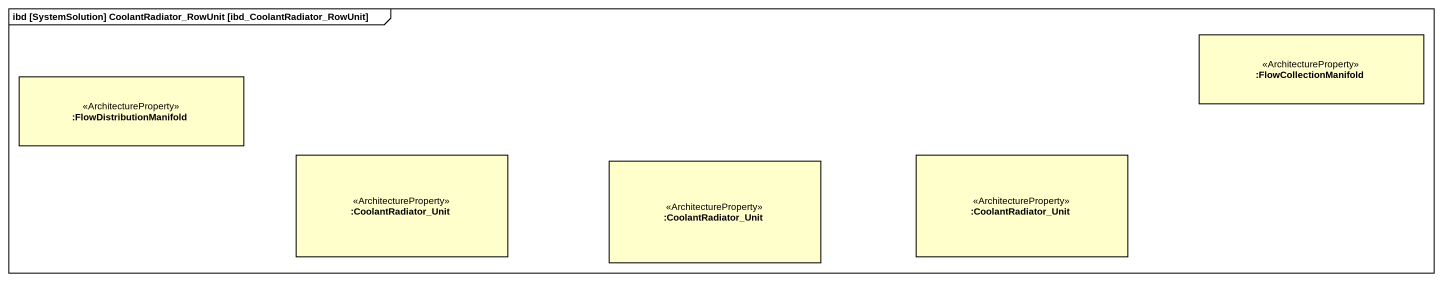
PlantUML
@startuml
mainframe ibd [SystemSolution] CoolantRadiator_RowUnit [ibd_CoolantRadiator_RowUnit]
rectangle ":FlowCollectionManifold" as FlowCollectionManifold <<ArchitectureProperty>>
rectangle ":FlowDistributionManifold" as FlowDistributionManifold <<ArchitectureProperty>>
rectangle ":CoolantRadiator_Unit" as CoolantRadiator_Unit <<ArchitectureProperty>>
rectangle ":CoolantRadiator_Unit" as CoolantRadiator_Unit_2 <<ArchitectureProperty>>
rectangle ":CoolantRadiator_Unit" as CoolantRadiator_Unit_3 <<ArchitectureProperty>>
@enduml
